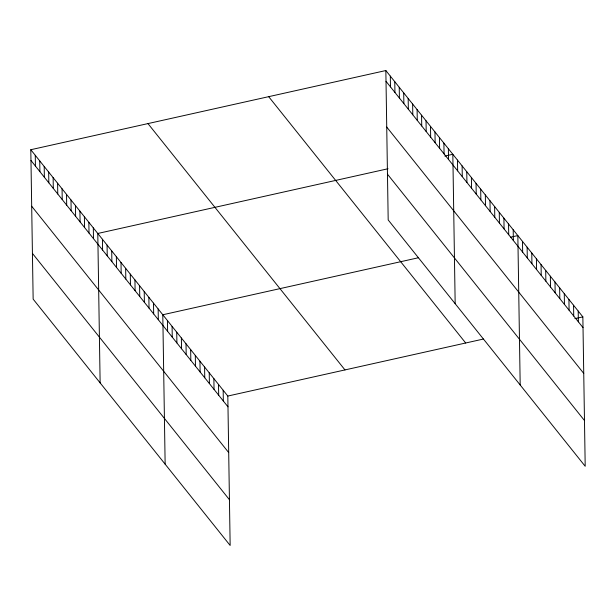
<?xml version="1.0" encoding="UTF-8"?>
<svg xmlns="http://www.w3.org/2000/svg" width="616" height="616" viewBox="0 0 616 616"><rect width="100%" height="100%" fill="white"/><g stroke="black" fill="none" stroke-linecap="round" stroke-linejoin="round"><path stroke-width="0.92" d="M30.8 149.719L227.812 396.05L230.153 545.46L33.148 299.13L30.8 149.719L385.847 70.54L582.852 316.87L585.2 466.281L388.188 219.95L385.847 70.54M388.034 168.738L97.782 233.472L100.131 382.882M444.837 156.071L452.829 154.285L455.17 303.703M418.426 257.75L162.793 314.761L165.142 464.171M510.741 237.16L517.84 235.574L520.189 384.992M227.812 396.05L483.437 339.039M574.867 318.649L582.852 316.87M386.016 81.304L583.021 327.635M386.733 127.058L583.737 373.388M387.472 174.197L584.484 420.528M268.676 96.666L465.688 342.997M147.963 123.593L344.975 369.923M30.969 160.491L227.982 406.822M31.686 206.245L228.698 452.575M32.425 253.384L229.437 499.715M578.208 311.057L578.378 321.829M573.565 305.251L573.735 316.023M568.922 299.445L569.092 310.218M564.279 293.639L564.448 304.412M559.636 287.834L559.805 298.606M554.993 282.028L555.162 292.8M550.35 276.222L550.519 286.994M545.699 270.416L545.868 281.189M541.056 264.611L541.225 275.383M536.413 258.805L536.582 269.577M531.77 252.999L531.939 263.771M527.127 247.193L527.296 257.965M522.483 241.387L522.653 252.16M513.197 229.768L513.367 240.54M508.554 223.962L508.724 234.735M503.911 218.156L504.08 228.929M499.268 212.351L499.437 223.123M494.617 206.545L494.787 217.317M489.974 200.739L490.143 211.511M485.331 194.933L485.5 205.706M480.688 189.127L480.857 199.9M476.045 183.322L476.214 194.094M471.402 177.516L471.571 188.288M466.759 171.71L466.928 182.482M462.115 165.904L462.285 176.677M457.472 160.098L457.642 170.863M448.363 148.702L448.533 159.475M443.897 143.12L444.067 153.892M439.431 137.537L439.601 148.31M434.965 131.955L435.135 142.727M430.499 126.372L430.669 137.145M426.033 120.79L426.203 131.562M421.567 115.207L421.737 125.98M417.101 109.617L417.271 120.389M412.635 104.035L412.805 114.807M408.169 98.452L408.339 109.224M403.703 92.87L403.873 103.642M399.237 87.287L399.407 98.059M394.771 81.705L394.941 92.477M390.313 76.122L390.475 86.894M223.169 390.244L223.331 401.016M218.518 384.438L218.688 395.21M213.875 378.632L214.045 389.404M209.232 372.826L209.401 383.599M204.589 367.02L204.758 377.793M199.946 361.215L200.115 371.987M195.303 355.409L195.472 366.181M190.66 349.603L190.829 360.375M186.017 343.797L186.186 354.57M181.374 337.991L181.543 348.764M176.73 332.186L176.9 342.958M172.087 326.38L172.257 337.145M167.436 320.566L167.606 331.339M158.15 308.955L158.32 319.727M153.507 303.149L153.677 313.921M148.864 297.343L149.034 308.115M144.221 291.537L144.39 302.31M139.578 285.732L139.747 296.504M134.935 279.926L135.104 290.698M130.292 274.12L130.461 284.892M125.649 268.314L125.818 279.087M121.006 262.508L121.175 273.281M116.355 256.703L116.524 267.475M111.712 250.897L111.881 261.669M107.069 245.091L107.238 255.856M102.425 239.278L102.595 250.05M93.316 227.889L93.486 238.661M88.85 222.307L89.02 233.079M84.384 216.724L84.554 227.496M79.918 211.142L80.088 221.914M75.452 205.559L75.622 216.332M70.986 199.977L71.156 210.749M66.528 194.386L66.697 205.159M62.062 188.804L62.231 199.576M57.596 183.221L57.765 193.994M53.13 177.639L53.299 188.411M48.664 172.056L48.833 182.829M44.198 166.474L44.367 177.246M39.732 160.892L39.901 171.664M35.266 155.309L35.435 166.081"/></g></svg>
